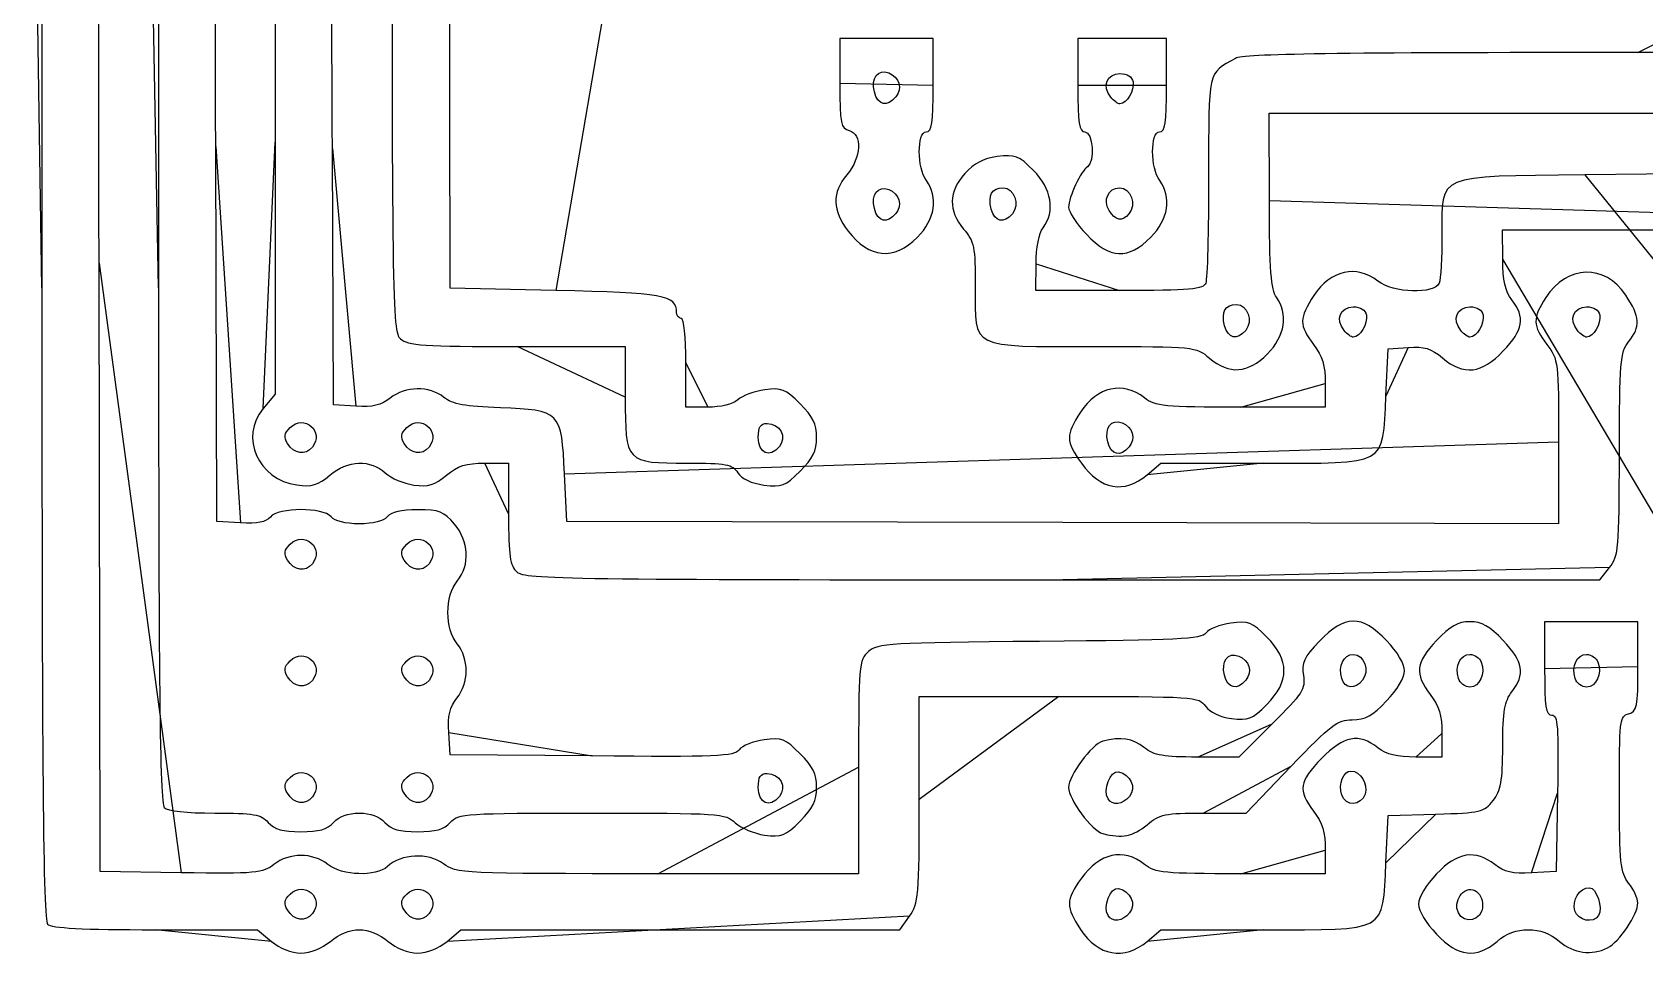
# Model space of a CAD drawing. Extents: x 3 to 424, y 4 to 565.
# Drawn here: x 6.3 to 282.8, y 4.3 to 163.5 of the extents above; entities that cross this region are included whole.
import ezdxf

# ---------------------------------------------------------------- set-up
doc = ezdxf.new("R2010")
doc.units = 0
doc.layers.get('0').update_dxf_attribs({"linetype": 'CONTINUOUS'})

msp = doc.modelspace()

# ---------------------------------------------------------------- linework, layer by layer
at = {"color": 7}
for points in [[(96.079352, 119.2), (78.000001, 119.6), (77.796737, 214.6), (77.593473, 309.6), (101.650112, 309.6), (125.706752, 309.6), (128.328888, 307.6)], [(6.349816, 228.902424), (8.000001, 227.804848), (8.000001, 119.662424)], [(26.349817, 208.902416), (28.000001, 207.80484), (28.000001, 119.662416)], [(348.79996, 193.476008), (348.79996, 160), (281.589144, 160)], [(160.8, 154.4), (160.8, 162.4), (152.8, 162.4), (144.8, 162.4), (144.8, 154.725104)], [(200.8, 154.4), (200.8, 162.4), (193.2, 162.4), (185.6, 162.4), (185.6, 154.4)], [(150.713816, 153.258576), (150.713816, 153.258576)], [(191.231896, 152.361568), (191.231896, 152.361568)], [(218.42544, 134.6), (218.4, 149.6), (283.6, 149.6), (348.79996, 149.6), (348.79996, 130.56)], [(42.071081, 79.36264), (38.000001, 79.6), (37.795217, 143.908304)], [(48.000001, 144.617944), (48.000001, 101.431008), (45.916249, 98.954608)], [(61.817201, 99.355464), (58.000001, 99.6), (57.793105, 143.529392)], [(298.417792, 107.061536), (298.400032, 134.52308), (296.024144, 136.898968), (293.648256, 139.274856), (272.506656, 139.037432)], [(150.713816, 133.258576), (150.713816, 133.258576)], [(170.739928, 133.154528), (170.739928, 133.154528)], [(190.92984, 132.93888), (190.92984, 132.93888)], [(158.08, 128.32), (158.08, 128.32)], [(198.08, 128.32), (198.08, 128.32)], [(258.417824, 124.6), (258.400064, 129.6), (273.200064, 129.6), (288.000064, 129.6), (288.000064, 105.146624), (288.000064, 80.693248), (286.000064, 78.071112)], [(31.849529, 19.38088), (18.000001, 19.6), (17.797009, 123.909616)], [(192.714408, 119.2), (178.4, 119.2), (178.42544, 123.8)], [(210.739928, 113.154528), (210.739928, 113.154528)], [(231.231896, 112.361568), (231.231896, 112.361568)], [(251.231896, 112.361568), (251.231896, 112.361568)], [(271.231896, 112.361568), (271.231896, 112.361568)], [(89.462992, 109.6), (108, 109.6), (108, 100.923992)], [(238.400032, 101.079776), (238.800032, 109.2), (242.22824, 109.447376)], [(122.137008, 99.2), (118.4, 99.2), (118.4, 106.8)], [(228, 103.253376), (228, 99.2), (213.526184, 99.2)], [(130.8, 94.01096), (130.8, 94.01096)], [(50.099305, 92.984992), (50.099305, 92.984992)], [(70.099305, 92.984992), (70.099305, 92.984992)], [(268, 93.249744), (268, 79.192728), (183, 79.396368), (98, 79.6), (97.6, 87.771856)], [(190.713816, 93.258576), (190.713816, 93.258576)], [(83.915488, 89.60004), (88, 89.60004), (88, 80.924032)], [(197.454104, 87.6), (199.830968, 89.6), (217.391496, 89.6)], [(137.977664, 88.217664), (137.977664, 88.217664)], [(50.099305, 72.984992), (50.099305, 72.984992)], [(70.099305, 72.984992), (70.099305, 72.984992)], [(183.004928, 69.60004), (275.083872, 69.60004), (276.741936, 71.707928), (276.741936, 71.707888)], [(281.6, 54.725104), (281.6, 62.4), (273.6, 62.4), (265.6, 62.4), (265.6, 54.4)], [(50.099305, 52.984992), (50.099305, 52.984992)], [(70.099305, 52.984992), (70.099305, 52.984992)], [(210.713816, 53.258576), (210.713816, 53.258576)], [(230.835768, 52.687296), (230.835768, 52.687296)], [(250.835768, 52.687296), (250.835768, 52.687296)], [(270.835768, 52.687296), (270.835768, 52.687296)], [(158.4, 31.923496), (158.4, 49.6), (182.35464, 49.6)], [(218.91272, 44.911968), (213.162376, 39.2), (206.107368, 39.2)], [(102.303112, 39.388112), (78.000001, 39.6), (77.755465, 43.4172)], [(248, 43.253376), (248, 39.2), (243.526184, 39.2)], [(148, 37.476008), (148, 19.2), (113.567608, 19.2)], [(207.134984, 29.6), (214.439, 29.6), (222.117592, 37.6)], [(130.8, 34.01096), (130.8, 34.01096)], [(50.099305, 32.984992), (50.099305, 32.984992)], [(70.099305, 32.984992), (70.099305, 32.984992)], [(190.771896, 32.045472), (190.771896, 32.045472)], [(230.835768, 32.687296), (230.835768, 32.687296)], [(267.819344, 33), (267.6, 19.6), (263.380208, 19.357504)], [(137.977664, 28.217656), (137.977664, 28.217664)], [(238.4, 21.079776), (238.8, 29.2), (246.963632, 29.427584)], [(197.454104, 27.6), (197.454104, 27.6)], [(228, 23.253376), (228, 19.2), (213.526184, 19.2)], [(50.099305, 12.984992), (50.099305, 12.984992)], [(70.099305, 12.984992), (70.099305, 12.984992)], [(77.454105, 7.6), (79.830969, 9.6), (117.461008, 9.6), (155.091048, 9.6), (156.745528, 11.923496)], [(190.771896, 12.045472), (190.771896, 12.045472)], [(250.561392, 13.270008), (250.561392, 13.270008)], [(270.787816, 12.838392), (270.787816, 12.838392)], [(27.444513, 9.6), (44.969033, 9.6), (47.345897, 7.6)], [(197.454104, 7.6), (199.830968, 9.6), (217.391496, 9.6)], [(77.454105, 7.6), (77.454105, 7.6)], [(197.454104, 7.6), (197.454104, 7.6)], [(276.4, 6.48976), (276.4, 6.48976)]]:
    msp.add_lwpolyline(points, close=True, dxfattribs=at)
for points in [[(17.797009, 123.909616), (17.616497, 216.6676), (17.729249, 228.318128), (18.815273, 229.11224)], [(68.000001, 214.4), (68.000001, 116.452776), (68.060241, 112.19348), (69.462993, 110.923992)], [(37.795217, 143.908304), (37.613913, 200.842992), (37.730657, 208.31916), (38.813481, 209.110936)], [(46.349817, 188.902464), (47.982801, 187.816328), (48.000001, 187.35464), (48.000001, 144.617944)], [(57.793105, 143.529392), (57.610545, 182.29344), (57.732145, 187.620032), (58.827305, 188.830168)], [(212.589144, 159), (207.807848, 156.327608), (208, 157.175856), (208, 138.74144)], [(281.589144, 160), (229.308008, 160), (213.980864, 159.777864), (212.589144, 159)], [(150.713816, 153.258576), (150.117592, 155.634128), (151.317416, 157.233112), (153.164368, 156.524368)], [(153.164368, 156.524368), (154.953344, 155.83788), (155.559176, 153.79672), (154.391544, 152.389816)], [(191.231896, 152.361568), (189.698168, 154.209592), (190.548696, 156.4), (192.8, 156.4)], [(192.8, 156.4), (194.067984, 156.4), (194.877536, 155.883624), (195.055104, 154.961568)], [(195.055104, 154.961568), (195.332104, 153.523232), (193.939296, 151.2), (192.8, 151.2)], [(144.8, 154.725104), (144.8, 147.723008), (144.940264, 147.013528), (146.4, 146.6318)], [(154.391544, 152.389816), (152.892856, 150.584), (151.290064, 150.962616), (150.713816, 153.258576)], [(159.6, 146.4), (160.586664, 146.4), (160.8, 147.822224), (160.8, 154.4)], [(185.6, 154.4), (185.6, 147.822224), (185.813336, 146.4), (186.8, 146.4)], [(192.8, 151.2), (192.467752, 151.2), (191.762104, 151.722704), (191.231896, 152.361568)], [(199.6, 146.4), (200.586664, 146.4), (200.8, 147.822224), (200.8, 154.4)], [(146.4, 146.6318), (148.71144, 146.027344), (148.500192, 142.025408), (146, 139.054104)], [(159.62544, 138.047096), (158.011096, 140.181456), (157.992152, 146.4), (159.6, 146.4)], [(186.8, 146.4), (188.153944, 146.4), (188.54424, 141.230784), (187.250656, 140.431312)], [(199.62544, 138.047096), (198.011096, 140.181456), (197.992152, 146.4), (199.6, 146.4)], [(171.777664, 142.151736), (169.364288, 141.828104), (167.77192, 140.995912), (166.2, 139.236776)], [(177.977664, 139.782336), (175.407656, 142.352344), (174.853336, 142.564184), (171.777664, 142.151736)], [(146, 139.054104), (143.405584, 135.970816), (143.468064, 132.951352), (146.2, 129.388608)], [(166.2, 139.236776), (163.424696, 136.130936), (163.356352, 132.887696), (166, 129.745896)], [(179.62544, 129.952904), (181.756864, 132.770888), (181.105888, 136.654112), (177.977664, 139.782336)], [(187.250656, 140.431312), (186.146824, 139.749104), (184, 135.178592), (184, 133.510776)], [(208, 138.74144), (208, 129.385624), (207.781488, 121.161416), (207.514408, 120.465432)], [(272.506656, 139.037432), (246.712984, 138.747752), (248.000032, 139.288488), (248.000032, 128.74144)], [(150.713816, 133.258576), (150.117592, 135.634128), (151.317416, 137.233112), (153.164368, 136.524368)], [(153.164368, 136.524368), (154.953344, 135.83788), (155.559176, 133.79672), (154.391544, 132.389816)], [(158.08, 128.32), (161.104584, 131.344584), (161.727848, 135.267464), (159.62544, 138.047096)], [(170.739928, 133.154528), (170.134408, 135.567096), (170.828864, 136.8), (172.793304, 136.8)], [(172.793304, 136.8), (174.651216, 136.8), (175.669624, 133.9298), (174.368136, 132.361608)], [(190.92984, 132.93888), (189.841728, 134.663888), (190.832656, 136.8), (192.720984, 136.8)], [(192.720984, 136.8), (194.657912, 136.8), (195.692488, 133.95736), (194.346024, 132.334968)], [(198.08, 128.32), (201.104584, 131.344584), (201.727848, 135.267464), (199.62544, 138.047096)], [(154.391544, 132.389816), (152.892856, 130.584), (151.290064, 130.962616), (150.713816, 133.258576)], [(174.368136, 132.361608), (172.913832, 130.60928), (171.289656, 130.964232), (170.739928, 133.154528)], [(184, 133.510776), (184, 132.716904), (185.384256, 130.612216), (187.076128, 128.833688)], [(194.346024, 132.334968), (193.207272, 130.962856), (192.046888, 131.167984), (190.92984, 132.93888)], [(219.62544, 118.047096), (218.692, 119.281216), (218.445664, 122.679208), (218.42544, 134.6)], [(178.42544, 123.8), (178.4408, 126.569992), (178.91816, 129.017792), (179.62544, 129.952904)], [(146.2, 129.388608), (149.810824, 124.679704), (154.057696, 124.297696), (158.08, 128.32)], [(166, 129.745896), (167.824584, 127.577504), (168, 126.705904), (168, 119.808504)], [(187.076128, 128.833688), (191.121976, 124.580624), (194.197072, 124.437072), (198.08, 128.32)], [(248.000032, 128.74144), (248.000032, 124.885624), (247.78152, 121.161416), (247.51444, 120.465432)], [(260.000032, 117.6), (258.833752, 119.091), (258.43108, 120.872496), (258.417824, 124.6)], [(237.018328, 120.8), (233.341888, 123.691888), (228.943376, 122.704208), (226.05392, 118.337936)], [(279.506008, 118.398536), (275.92616, 123.808056), (269.459408, 123.615088), (265.8, 117.989544)], [(8.000001, 119.662424), (8.000001, 36.61832), (8.222801, 11.2972), (8.960001, 10.56)], [(28.000001, 119.662416), (28.000001, 52.173864), (28.224953, 31.29504), (28.960001, 30.559992)], [(116.8, 115.502048), (116.8, 118.386296), (114.527656, 118.79184), (96.079352, 119.2)], [(168, 119.808504), (168, 109.057816), (166.919328, 109.6), (188.347504, 109.6)], [(207.514408, 120.465432), (207.096648, 119.37676), (205.029288, 119.2), (192.714408, 119.2)], [(247.51444, 120.465432), (246.769208, 118.523376), (239.622992, 118.751168), (237.018328, 120.8)], [(210.739928, 113.154528), (210.134408, 115.567096), (210.828864, 116.8), (212.793304, 116.8)], [(212.793304, 116.8), (214.651216, 116.8), (215.669624, 113.9298), (214.368136, 112.361608)], [(218.08, 108.32), (221.104584, 111.344584), (221.727848, 115.267464), (219.62544, 118.047096)], [(226.05392, 118.337936), (223.494896, 114.470984), (223.486896, 113.223776), (226, 109.928888)], [(231.231896, 112.361568), (229.698168, 114.209592), (230.548696, 116.4), (232.8, 116.4)], [(232.8, 116.4), (234.067984, 116.4), (234.877536, 115.883624), (235.055104, 114.961568)], [(251.231896, 112.361568), (249.698168, 114.209592), (250.548696, 116.4), (252.8, 116.4)], [(252.8, 116.4), (254.067984, 116.4), (254.877536, 115.883624), (255.055104, 114.961568)], [(258.523904, 108.833688), (261.950992, 112.436304), (262.32088, 114.632968), (260.000032, 117.6)], [(265.8, 117.989544), (263.504528, 114.460752), (263.53684, 113.158256), (266, 109.928888)], [(271.231896, 112.361568), (269.698168, 114.209592), (270.548696, 116.4), (272.8, 116.4)], [(272.8, 116.4), (274.067984, 116.4), (274.877536, 115.883624), (275.055104, 114.961568)], [(280, 110.4), (282.092, 113.074464), (281.99552, 114.63664), (279.506008, 118.398536)], [(117.6, 114.4), (117.16, 114.4), (116.8, 114.89592), (116.8, 115.502048)], [(118.4, 106.8), (118.4, 111.333336), (118.077192, 114.4), (117.6, 114.4)], [(235.055104, 114.961568), (235.332104, 113.523232), (233.939296, 111.2), (232.8, 111.2)], [(255.055104, 114.961568), (255.332104, 113.523232), (253.939296, 111.2), (252.8, 111.2)], [(275.055104, 114.961568), (275.332104, 113.523232), (273.939296, 111.2), (272.8, 111.2)], [(69.462993, 110.923992), (70.735721, 109.772192), (73.336769, 109.6), (89.462992, 109.6)], [(214.368136, 112.361608), (212.913832, 110.60928), (211.289656, 110.964232), (210.739928, 113.154528)], [(232.8, 111.2), (232.467752, 111.2), (231.762104, 111.722704), (231.231896, 112.361568)], [(252.8, 111.2), (252.467752, 111.2), (251.762104, 111.722704), (251.231896, 112.361568)], [(272.8, 111.2), (272.467752, 111.2), (271.762104, 111.722704), (271.231896, 112.361568)], [(188.347504, 109.6), (205.763304, 109.6), (205.769816, 109.599344), (208.145896, 107.6)], [(208.145896, 107.6), (211.546752, 104.738368), (214.729008, 104.969008), (218.08, 108.32)], [(226, 109.928888), (227.525168, 107.929296), (228, 106.344408), (228, 103.253376)], [(242.22824, 109.447376), (244.961064, 109.644576), (246.150008, 109.279456), (248.089624, 107.647376)], [(248.089624, 107.647376), (251.753048, 104.564808), (254.791648, 104.910272), (258.523904, 108.833688)], [(266, 109.928888), (267.957968, 107.361864), (268, 107.01132), (268, 93.249744)], [(278.417792, 91.107888), (278.434192, 107.03832), (278.558768, 108.557488), (280, 110.4)], [(76.912337, 100.883352), (74.388225, 102.868816), (70.340137, 102.812464), (67.725089, 100.755464)], [(137.977664, 99.782336), (135.441064, 102.318936), (134.82732, 102.56068), (131.915568, 102.170136)], [(197.018296, 100.8), (193.341856, 103.691888), (188.943344, 102.704208), (186.053888, 98.337936)], [(67.725089, 100.755464), (66.137801, 99.506904), (64.715281, 99.169808), (61.817201, 99.355464)], [(86.592952, 99.083352), (80.490184, 99.3064), (78.430137, 99.689448), (76.912337, 100.883352)], [(108, 100.923992), (108, 89.71512), (108.107408, 89.6), (118.565416, 89.6)], [(127.274912, 100.4678), (126.417232, 99.6916), (124.424952, 99.2), (122.137008, 99.2)], [(131.915568, 102.170136), (130.133704, 101.931136), (128.045408, 101.165088), (127.274912, 100.4678)], [(140.8, 94), (140.8, 96.320656), (140.190384, 97.569616), (137.977664, 99.782336)], [(213.526184, 99.2), (200.26372, 99.2), (198.882128, 99.333912), (197.018296, 100.8)], [(217.391496, 89.6), (238.931144, 89.6), (237.804208, 88.9842), (238.400032, 101.079776)], [(45.916249, 98.954608), (41.834409, 94.103616), (45.093353, 86.744952), (51.717025, 85.856536)], [(50.551529, 95.694384), (52.948097, 98.090952), (56.523625, 94.958808), (54.363073, 92.355504)], [(70.551529, 95.694384), (72.948097, 98.090952), (76.523625, 94.958808), (74.363073, 92.355504)], [(97.6, 87.771856), (97.075288, 98.49148), (96.864672, 98.707928), (86.592952, 99.083352)], [(186.053888, 98.337936), (183.465392, 94.426456), (183.482848, 93.379616), (186.2, 89.575824)], [(190.713816, 93.258576), (190.117592, 95.634128), (191.317416, 97.233112), (193.164368, 96.524368)], [(50.099305, 92.984992), (49.428353, 94.050432), (49.532689, 94.675544), (50.551529, 95.694384)], [(70.099305, 92.984992), (69.428353, 94.050432), (69.532689, 94.675544), (70.551529, 95.694384)], [(130.8, 94.01096), (130.8, 95.820768), (131.166784, 96.4), (132.312808, 96.4)], [(134.427176, 92.432744), (132.74372, 90.404304), (130.8, 91.250024), (130.8, 94.01096)], [(132.312808, 96.4), (134.531392, 96.4), (135.778184, 94.060608), (134.427176, 92.432744)], [(137.977664, 88.217664), (140.190384, 90.430384), (140.8, 91.679344), (140.8, 94)], [(193.164368, 96.524368), (194.953344, 95.83788), (195.559176, 93.79672), (194.391544, 92.389816)], [(54.363073, 92.355504), (53.119161, 90.85668), (51.267433, 91.130056), (50.099305, 92.984992)], [(74.363073, 92.355504), (73.119161, 90.85668), (71.267433, 91.130056), (70.099305, 92.984992)], [(194.391544, 92.389816), (192.892856, 90.584), (191.290064, 90.962616), (190.713816, 93.258576)], [(57.354569, 87.516288), (60.424089, 90.09912), (64.380553, 90.272992), (66.869809, 87.934464)], [(77.354569, 87.516288), (79.314969, 89.165848), (80.682056, 89.60004), (83.915488, 89.60004)], [(118.565416, 89.6), (125.394224, 89.6), (126.321312, 89.424896), (127.302424, 87.949816)], [(186.2, 89.575824), (189.453784, 85.020784), (193.536944, 84.303928), (197.454104, 87.6)], [(276.741936, 71.707888), (278.3018, 73.690936), (278.401056, 74.83988), (278.417792, 91.107888)], [(51.717025, 85.856536), (54.320945, 85.507272), (55.314697, 85.799816), (57.354569, 87.516288)], [(66.869809, 87.934464), (67.844913, 87.018392), (70.045705, 86.080704), (71.760449, 85.850712)], [(71.760449, 85.850712), (74.314769, 85.508104), (75.325681, 85.809112), (77.354569, 87.516288)], [(127.302424, 87.949816), (128.007544, 86.889672), (129.607736, 86.137952), (131.777664, 85.847472)], [(131.777664, 85.847472), (134.852912, 85.435808), (135.408016, 85.648016), (137.977664, 88.217664)], [(47.169041, 80.36264), (46.432249, 79.474856), (44.992041, 79.192352), (42.071081, 79.36264)], [(57.600025, 80.4), (56.218009, 82.065224), (48.559289, 82.037816), (47.169041, 80.36264)], [(62.400025, 79.2), (59.994577, 79.2), (58.229769, 79.6412), (57.600025, 80.4)], [(67.200025, 80.4), (66.570281, 79.6412), (64.805473, 79.2), (62.400025, 79.2)], [(72.426865, 81.6), (69.642001, 81.6), (67.855553, 81.189856), (67.200025, 80.4)], [(78.728913, 79.138616), (76.896953, 81.315776), (76.169241, 81.6), (72.426865, 81.6)], [(88, 80.924032), (88, 73.534848), (88.216992, 72.051648), (89.462992, 70.924032)], [(50.551529, 75.694384), (52.948097, 78.090952), (56.523625, 74.958808), (54.363073, 72.355504)], [(70.551529, 75.694384), (72.948097, 78.090952), (76.523625, 74.958808), (74.363073, 72.355504)], [(79.200025, 69.381704), (81.442024, 72.231944), (81.2534, 76.13844), (78.728913, 79.138616)], [(50.099305, 72.984992), (49.428353, 74.050432), (49.532689, 74.675544), (50.551529, 75.694384)], [(70.099305, 72.984992), (69.428353, 74.050432), (69.532689, 74.675544), (70.551529, 75.694384)], [(54.363073, 72.355504), (53.119161, 70.85668), (51.267433, 71.130056), (50.099305, 72.984992)], [(74.363073, 72.355504), (73.119161, 70.85668), (71.267433, 71.130056), (70.099305, 72.984992)], [(77.600025, 64), (77.600025, 66.13628), (78.178993, 68.083672), (79.200025, 69.381704)], [(89.462992, 70.924032), (90.806488, 69.708184), (98.44716, 69.60004), (183.004928, 69.60004)], [(79.200025, 58.618296), (78.178993, 59.916328), (77.600025, 61.86372), (77.600025, 64)], [(238.523872, 59.166312), (234.259656, 63.648936), (231.318736, 63.626216), (226.991384, 59.077224)], [(211.805728, 62.1554), (209.963456, 61.908304), (208.053808, 61.155904), (207.562064, 60.483416)], [(217.977664, 59.782336), (215.4142, 62.3458), (214.848088, 62.563472), (211.805728, 62.1554)], [(252.8, 62.4), (250.747056, 62.4), (249.461232, 61.673576), (247.076128, 59.166312)], [(258.523872, 59.166312), (256.138768, 61.673576), (254.852944, 62.4), (252.8, 62.4)], [(50.551529, 55.694384), (52.948097, 58.090952), (56.523625, 54.958808), (54.363073, 52.355504)], [(70.551529, 55.694384), (72.948097, 58.090952), (76.523625, 54.958808), (74.363073, 52.355504)], [(79.155465, 49.325088), (81.242176, 51.977912), (81.26144, 55.9976), (79.200025, 58.618296)], [(179.01696, 59.030352), (153.129568, 58.814696), (151.258592, 58.7028), (149.682968, 57.276008)], [(207.562064, 60.483416), (206.795648, 59.43528), (202.719984, 59.227808), (179.01696, 59.030352)], [(217.977664, 48.217664), (221.908272, 52.148272), (221.908272, 55.851728), (217.977664, 59.782336)], [(226.991384, 59.077224), (224.310104, 56.258616), (223.893664, 55.365224), (224.246784, 53.189192)], [(241.6, 54), (241.6, 55.147784), (240.350768, 57.24584), (238.523872, 59.166312)], [(247.076128, 59.166312), (243.4804, 55.386416), (243.262696, 53.51768), (246, 49.928888)], [(260, 50.4), (262.320848, 53.367032), (261.95096, 55.563696), (258.523872, 59.166312)], [(50.099305, 52.984992), (49.428353, 54.050432), (49.532689, 54.675544), (50.551529, 55.694384)], [(70.099305, 52.984992), (69.428353, 54.050432), (69.532689, 54.675544), (70.551529, 55.694384)], [(149.682968, 57.276008), (148.065928, 55.81172), (148, 55.036056), (148, 37.476008)], [(210.713816, 53.258576), (210.117592, 55.634128), (211.317416, 57.233112), (213.164368, 56.524368)], [(213.164368, 56.524368), (214.953344, 55.83788), (215.559176, 53.79672), (214.391544, 52.389816)], [(230.835768, 52.687296), (230.161528, 54.811648), (231.12648, 56.8), (232.83168, 56.8)], [(232.83168, 56.8), (234.6584, 56.8), (235.657176, 53.914808), (234.368136, 52.361608)], [(250.835768, 52.687296), (250.166104, 54.797224), (251.12264, 56.8), (252.8, 56.8)], [(252.8, 56.8), (253.585848, 56.8), (254.455496, 56.209288), (254.732552, 55.487296)], [(254.732552, 55.487296), (255.500528, 53.485976), (254.470096, 51.2), (252.8, 51.2)], [(270.835768, 52.687296), (270.166104, 54.797224), (271.12264, 56.8), (272.8, 56.8)], [(272.8, 56.8), (273.585848, 56.8), (274.455496, 56.209288), (274.732552, 55.487296)], [(274.732552, 55.487296), (275.500528, 53.485976), (274.470096, 51.2), (272.8, 51.2)], [(54.363073, 52.355504), (53.119161, 50.85668), (51.267433, 51.130056), (50.099305, 52.984992)], [(74.363073, 52.355504), (73.119161, 50.85668), (71.267433, 51.130056), (70.099305, 52.984992)], [(214.391544, 52.389816), (212.892856, 50.584), (211.290064, 50.962616), (210.713816, 53.258576)], [(224.246784, 53.189192), (224.625408, 50.856024), (224.142808, 50.107152), (218.91272, 44.911968)], [(234.368136, 52.361608), (233.036504, 50.757096), (231.40052, 50.907936), (230.835768, 52.687296)], [(238.523872, 48.833688), (240.350768, 50.75416), (241.6, 52.852216), (241.6, 54)], [(252.8, 51.2), (251.979304, 51.2), (251.0954, 51.869288), (250.835768, 52.687296)], [(265.6, 54.4), (265.6, 47.765816), (265.808176, 46.4), (266.819344, 46.4)], [(272.8, 51.2), (271.979304, 51.2), (271.0954, 51.869288), (270.835768, 52.687296)], [(280, 46.6318), (281.459736, 47.013528), (281.6, 47.723008), (281.6, 54.725104)], [(246, 49.928888), (247.525168, 47.929296), (248, 46.344408), (248, 43.253376)], [(258.417792, 41.107888), (258.432432, 47.111896), (258.71192, 48.753288), (260, 50.4)], [(77.755465, 43.4172), (77.569809, 46.31528), (77.906905, 47.7378), (79.155465, 49.325088)], [(182.35464, 49.6), (205.716688, 49.6), (206.338136, 49.5588), (207.47588, 47.93444)], [(207.47588, 47.93444), (208.205176, 46.893224), (209.863168, 46.105152), (211.898904, 45.832096)], [(211.898904, 45.832096), (214.830472, 45.438896), (215.436872, 45.676872), (217.977664, 48.217664)], [(232.62196, 45.6), (234.882928, 45.6), (236.062592, 46.246344), (238.523872, 48.833688)], [(222.117592, 37.6), (229.003536, 44.774176), (230.08788, 45.6), (232.62196, 45.6)], [(266.819344, 46.4), (267.872, 46.4), (268.008704, 44.568192), (267.819344, 33)], [(278.417792, 32.906696), (278.400912, 45.548296), (278.479952, 46.234304), (280, 46.6318)], [(131.805728, 42.1554), (129.963456, 41.908304), (128.039912, 41.136904), (127.531184, 40.441184)], [(137.977664, 39.782336), (135.4142, 42.3458), (134.848088, 42.563472), (131.805728, 42.1554)], [(189.853888, 41.909864), (187.977976, 41.40676), (184, 36.031664), (184, 34)], [(197.018296, 40.8), (194.94084, 42.434128), (192.955496, 42.74168), (189.853888, 41.909864)], [(237.018296, 40.8), (233.779176, 43.347896), (231.179616, 42.854936), (227.366568, 38.96972)], [(127.531184, 40.441184), (126.716968, 39.327672), (123.696696, 39.2016), (102.303112, 39.388112)], [(140.8, 34), (140.8, 36.320656), (140.190384, 37.569616), (137.977664, 39.782336)], [(206.107368, 39.2), (200.26372, 39.2), (198.703112, 39.47472), (197.018296, 40.8)], [(227.366568, 38.96972), (223.469616, 34.999016), (223.248512, 33.536272), (226, 29.928888)], [(243.526184, 39.2), (240.26372, 39.2), (238.501608, 39.633224), (237.018296, 40.8)], [(256.763632, 31.735472), (258.13648, 33.48076), (258.402864, 34.990088), (258.417792, 41.107888)], [(50.551529, 35.694384), (52.948097, 38.090952), (56.523625, 34.958808), (54.363073, 32.355504)], [(70.551529, 35.694384), (72.948097, 38.090952), (76.523625, 34.958808), (74.363073, 32.355504)], [(130.8, 34.01096), (130.8, 35.820768), (131.166784, 36.4), (132.312808, 36.4)], [(132.312808, 36.4), (134.531392, 36.4), (135.778184, 34.060608), (134.427176, 32.432744)], [(190.771896, 32.045472), (189.850656, 33.536072), (191.153808, 36.926664), (192.542832, 36.653152)], [(192.542832, 36.653152), (194.631728, 36.24184), (195.681608, 33.94424), (194.455656, 32.467056)], [(230.835768, 32.687296), (230.233736, 34.584152), (231.069848, 36.8), (232.387632, 36.8)], [(232.387632, 36.8), (234.03208, 36.8), (235.37376, 34.60776), (234.812184, 32.838392)], [(50.099305, 32.984992), (49.428353, 34.050432), (49.532689, 34.675544), (50.551529, 35.694384)], [(70.099305, 32.984992), (69.428353, 34.050432), (69.532689, 34.675544), (70.551529, 35.694384)], [(134.427176, 32.432744), (132.74372, 30.404304), (130.8, 31.250024), (130.8, 34.01096)], [(137.977664, 28.217664), (140.190384, 30.430384), (140.8, 31.679344), (140.8, 34)], [(184, 34), (184, 31.968336), (187.977976, 26.59324), (189.853888, 26.090136)], [(28.960001, 30.559992), (29.573953, 29.94604), (32.701337, 29.599992), (37.636009, 29.599992)], [(54.363073, 32.355504), (53.119161, 30.85668), (51.267433, 31.130056), (50.099305, 32.984992)], [(74.363073, 32.355504), (73.119161, 30.85668), (71.267433, 31.130056), (70.099305, 32.984992)], [(156.745528, 11.923496), (158.298136, 14.103936), (158.4, 15.33532), (158.4, 31.923496)], [(194.455656, 32.467056), (193.24688, 31.010576), (191.532744, 30.8144), (190.771896, 32.045472)], [(234.812184, 32.838392), (234.162896, 30.792656), (231.469584, 30.69032), (230.835768, 32.687296)], [(246.963632, 29.427584), (254.674752, 29.642552), (255.217976, 29.77048), (256.763632, 31.735472)], [(280, 17.6), (278.592168, 19.399808), (278.4338, 20.931952), (278.417792, 32.906696)], [(37.636009, 29.599992), (44.336025, 29.599992), (45.542681, 29.389312), (46.800001, 27.999992)], [(46.800001, 27.999992), (47.893665, 26.791512), (49.263977, 26.399992), (52.400001, 26.399992)], [(52.400001, 26.399992), (55.536025, 26.399992), (56.906337, 26.791512), (58.000001, 27.999992)], [(58.000001, 27.999992), (58.949633, 29.04932), (60.463977, 29.599992), (62.400001, 29.599992)], [(62.400001, 29.599992), (64.336025, 29.599992), (65.850369, 29.04932), (66.800001, 27.999992)], [(66.800001, 27.999992), (67.893665, 26.791512), (69.263977, 26.399992), (72.400001, 26.399992)], [(72.400001, 26.399992), (75.536025, 26.399992), (76.906337, 26.791512), (78.000001, 27.999992)], [(78.000001, 27.999992), (79.383529, 29.528768), (80.463976, 29.599992), (102.272432, 29.599992)], [(102.272432, 29.599992), (124.295392, 29.599992), (125.159136, 29.541512), (126.869808, 27.934416)], [(126.869808, 27.934416), (127.844912, 27.018344), (130.108064, 26.072296), (131.899024, 25.832072)], [(131.899024, 25.832072), (134.830448, 25.438888), (135.436904, 25.676896), (137.977664, 28.217656)], [(197.454104, 27.6), (199.609608, 29.413736), (200.5112, 29.6), (207.134984, 29.6)], [(226, 29.928888), (227.525168, 27.929296), (228, 26.344408), (228, 23.253376)], [(189.853888, 26.090136), (193.128632, 25.21188), (195.075672, 25.59868), (197.454104, 27.6)], [(57.018297, 20.8), (54.408633, 22.85276), (50.380801, 22.844456), (47.757417, 20.78088)], [(76.818377, 20.912912), (74.198593, 22.8498), (69.656201, 22.622832), (67.237785, 20.434192)], [(197.018296, 20.8), (193.377912, 23.663528), (189.303424, 22.76872), (186.2, 18.424176)], [(257.07232, 20.757504), (253.717064, 23.396752), (250.633528, 22.905912), (247.076128, 19.166312)], [(47.757417, 20.78088), (45.843569, 19.275448), (44.726753, 19.17716), (31.849529, 19.38088)], [(67.237785, 20.434192), (65.254745, 18.639568), (59.503105, 18.845448), (57.018297, 20.8)], [(113.567608, 19.2), (79.633345, 19.2), (79.101697, 19.2248), (76.818377, 20.912912)], [(213.526184, 19.2), (200.26372, 19.2), (198.882128, 19.333912), (197.018296, 20.8)], [(217.391496, 9.6), (238.931112, 9.6), (237.804176, 8.9842), (238.4, 21.079776)], [(263.380208, 19.357504), (260.08624, 19.168216), (258.70228, 19.475376), (257.07232, 20.757504)], [(50.551529, 15.694384), (52.948097, 18.090952), (56.523625, 14.958808), (54.363073, 12.355504)], [(70.551529, 15.694384), (72.948097, 18.090952), (76.523625, 14.958808), (74.363073, 12.355504)], [(186.2, 18.424176), (183.482848, 14.620384), (183.465392, 13.573544), (186.053888, 9.662064)], [(190.771896, 12.045472), (189.850656, 13.536072), (191.153808, 16.926664), (192.542832, 16.653152)], [(192.542832, 16.653152), (194.631728, 16.24184), (195.681608, 13.94424), (194.455656, 12.467056)], [(247.076128, 19.166312), (245.249232, 17.24584), (244, 15.147784), (244, 14)], [(251.601544, 16.00128), (253.391824, 17.487088), (255.598776, 15.316728), (254.813512, 12.842568)], [(270.787816, 12.838392), (270.21616, 14.639528), (271.57676, 16.8), (273.282712, 16.8)], [(273.282712, 16.8), (274.506488, 16.8), (275.630096, 13.34312), (274.828104, 12.045472)], [(281.582208, 14.188784), (281.572448, 14.964952), (280.860432, 16.5), (280, 17.6)], [(50.099305, 12.984992), (49.428353, 14.050432), (49.532689, 14.675544), (50.551529, 15.694384)], [(70.099305, 12.984992), (69.428353, 14.050432), (69.532689, 14.675544), (70.551529, 15.694384)], [(244, 14), (244, 12.852216), (245.249232, 10.75416), (247.076128, 8.833688)], [(250.561392, 13.270008), (250.43016, 14.188504), (250.898232, 15.417584), (251.601544, 16.00128)], [(276.4, 6.48976), (278.364032, 7.449032), (281.606448, 12.266168), (281.582208, 14.188784)], [(54.363073, 12.355504), (53.119161, 10.85668), (51.267433, 11.130056), (50.099305, 12.984992)], [(74.363073, 12.355504), (73.119161, 10.85668), (71.267433, 11.130056), (70.099305, 12.984992)], [(194.455656, 12.467056), (193.24688, 11.010576), (191.532744, 10.8144), (190.771896, 12.045472)], [(254.813512, 12.842568), (254.093248, 10.573232), (250.900848, 10.894136), (250.561392, 13.270008)], [(274.828104, 12.045472), (273.937376, 10.604248), (271.334792, 11.115008), (270.787816, 12.838392)], [(8.960001, 10.56), (9.648233, 9.871768), (14.881001, 9.6), (27.444513, 9.6)], [(57.454105, 7.6), (58.909569, 8.824688), (60.826865, 9.6), (62.400001, 9.6)], [(62.400001, 9.6), (63.973137, 9.6), (65.890433, 8.824688), (67.345897, 7.6)], [(186.053888, 9.662064), (189.088992, 5.075712), (193.504904, 4.276968), (197.454104, 7.6)], [(247.076128, 8.833688), (250.788576, 4.931096), (253.849808, 4.567184), (257.454104, 7.6)], [(257.454104, 7.6), (259.055048, 8.947104), (260.8002, 9.6), (262.8, 9.6)], [(262.8, 9.6), (264.7998, 9.6), (266.544952, 8.947104), (268.145896, 7.6)], [(47.345897, 7.6), (48.845009, 6.338584), (50.711441, 5.6), (52.400001, 5.6)], [(52.400001, 5.6), (54.088561, 5.6), (55.954993, 6.338584), (57.454105, 7.6)], [(67.345897, 7.6), (68.845009, 6.338584), (70.711441, 5.6), (72.400001, 5.6)], [(72.400001, 5.6), (74.088561, 5.6), (75.954993, 6.338584), (77.454105, 7.6)], [(268.145896, 7.6), (270.60116, 5.534032), (273.613616, 5.128832), (276.4, 6.48976)]]:
    msp.add_open_spline(points, degree=3, dxfattribs=at)

doc.saveas('drawing.dxf')
